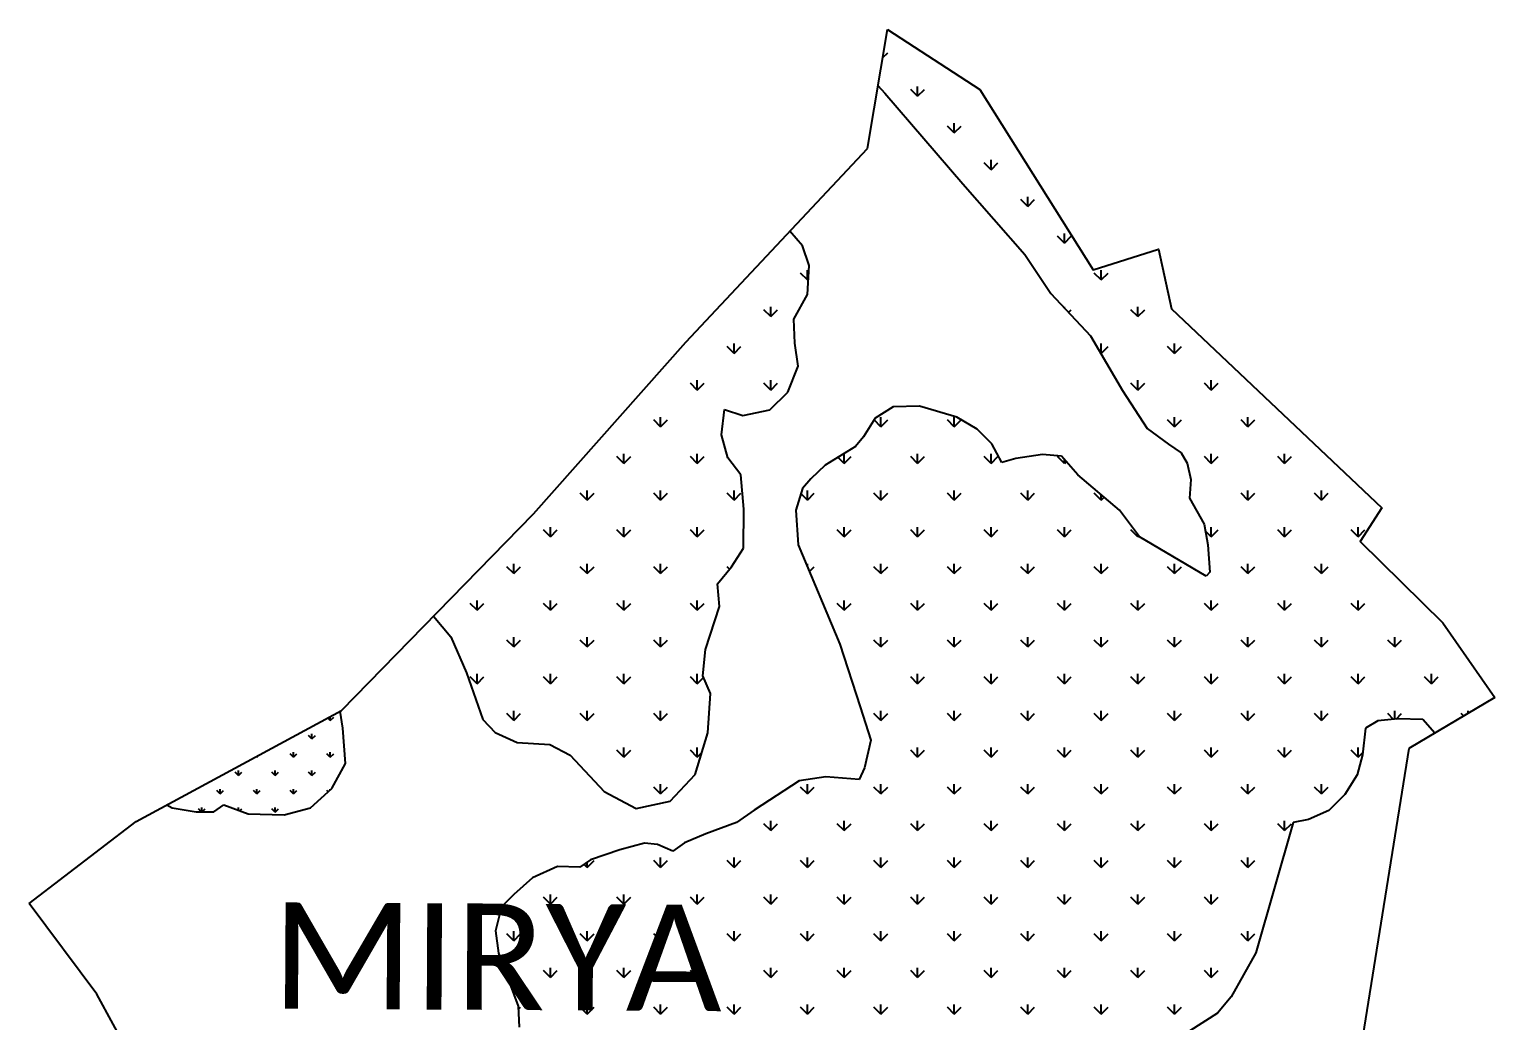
# Model space of a CAD drawing. Header units: metres. Extents: x 316780 to 318214, y 1881641 to 1883513.
# Drawn here: x 316780 to 318214, y 1882543 to 1883513 of the extents above; entities that cross this region are included whole.
import ezdxf

# ---------------------------------------------------------------- set-up
doc = ezdxf.new("R2010")
doc.units = ezdxf.units.M
for name, color, linetype in [('MANGROOVES', 112, 'Continuous'), ('village', 3, 'Continuous'), ('VILLAGE NAME', 250, 'Continuous')]:
    doc.layers.add(name, color=color, linetype=linetype)
doc.styles.get("Standard").update_dxf_attribs({"font": 'simplex.shx'})

msp = doc.modelspace()

# ---------------------------------------------------------------- linework, layer by layer
at = {"color": 3, "flags": 128}
msp.add_lwpolyline([(317620.3, 1883512.6), (317710.7, 1883453.9)], dxfattribs=at)
at = {"layer": 'MANGROOVES', "linetype": 'Continuous'}
for p, q in [((317615.6, 1883484.9), (317620.4, 1883489.7)), ((317649.6, 1883447.1), (317642.9, 1883453.8)), ((317649.6, 1883447.1), (317649.6, 1883456.6)), ((317649.6, 1883447.1), (317656.4, 1883453.8)), ((317685.5, 1883411.2), (317678.8, 1883417.9)), ((317685.5, 1883411.2), (317685.5, 1883420.7)), ((317685.5, 1883411.2), (317692.3, 1883417.9)), ((317721.5, 1883375.2), (317714.7, 1883382)), ((317721.5, 1883375.2), (317721.5, 1883384.8)), ((317721.5, 1883375.2), (317728.2, 1883382)), ((317757.4, 1883339.3), (317750.6, 1883346)), ((317757.4, 1883339.3), (317757.4, 1883348.8)), ((317757.4, 1883339.3), (317764.1, 1883346)), ((317793.3, 1883303.4), (317786.6, 1883310.1)), ((317793.3, 1883303.4), (317793.3, 1883312.9)), ((317793.3, 1883303.4), (317800, 1883310.1)), ((317541.9, 1883267.5), (317535.1, 1883274.2)), ((317541.9, 1883267.5), (317541.9, 1883277)), ((317829.2, 1883267.5), (317822.5, 1883274.2)), ((317829.2, 1883267.5), (317829.2, 1883277)), ((317829.2, 1883267.5), (317836, 1883274.2)), ((317541.9, 1883267.5), (317542.7, 1883268.3)), ((317505.9, 1883231.6), (317499.2, 1883238.3)), ((317505.9, 1883231.6), (317505.9, 1883241.1)), ((317505.9, 1883231.6), (317512.7, 1883238.3)), ((317793.3, 1883240.2), (317793.3, 1883241.1)), ((317797.4, 1883235.7), (317800, 1883238.3)), ((317865.1, 1883231.6), (317858.4, 1883238.3)), ((317865.1, 1883231.6), (317865.1, 1883241.1)), ((317865.1, 1883231.6), (317871.9, 1883238.3)), ((317470, 1883195.6), (317463.3, 1883202.4)), ((317470, 1883195.6), (317470, 1883205.2)), ((317470, 1883195.6), (317476.7, 1883202.4)), ((317829.2, 1883195.6), (317829.2, 1883205.2)), ((317829.2, 1883195.6), (317836, 1883202.4)), ((317901.1, 1883195.6), (317894.3, 1883202.4)), ((317901.1, 1883195.6), (317901.1, 1883205.2)), ((317901.1, 1883195.6), (317907.8, 1883202.4)), ((317829.2, 1883195.6), (317828.3, 1883196.5)), ((317434.1, 1883159.7), (317427.4, 1883166.4)), ((317434.1, 1883159.7), (317434.1, 1883169.2)), ((317434.1, 1883159.7), (317440.8, 1883166.4)), ((317505.9, 1883159.7), (317499.2, 1883166.4)), ((317505.9, 1883159.7), (317505.9, 1883169.2)), ((317505.9, 1883159.7), (317512.7, 1883166.4)), ((317865.1, 1883159.7), (317858.4, 1883166.4)), ((317865.1, 1883159.7), (317865.1, 1883169.2)), ((317865.1, 1883159.7), (317871.9, 1883166.4)), ((317937, 1883159.7), (317930.3, 1883166.4)), ((317937, 1883159.7), (317937, 1883169.2)), ((317937, 1883159.7), (317943.7, 1883166.4)), ((317398.2, 1883123.8), (317391.4, 1883130.5)), ((317398.2, 1883123.8), (317398.2, 1883133.3)), ((317398.2, 1883123.8), (317404.9, 1883130.5)), ((317613.7, 1883123.8), (317607.1, 1883130.4)), ((317613.7, 1883123.8), (317613.7, 1883133.3)), ((317613.7, 1883123.8), (317620.4, 1883130.5)), ((317685.5, 1883123.8), (317678.8, 1883130.5)), ((317685.5, 1883123.8), (317685.5, 1883133.3)), ((317685.5, 1883123.8), (317692.3, 1883130.5)), ((317901.1, 1883123.8), (317894.3, 1883130.5)), ((317901.1, 1883123.8), (317901.1, 1883133.3)), ((317901.1, 1883123.8), (317907.8, 1883130.5)), ((317972.9, 1883123.8), (317966.2, 1883130.5)), ((317972.9, 1883123.8), (317972.9, 1883133.3)), ((317972.9, 1883123.8), (317979.6, 1883130.5)), ((317362.3, 1883087.9), (317355.5, 1883094.6)), ((317362.3, 1883087.9), (317362.3, 1883097.4)), ((317362.3, 1883087.9), (317369, 1883094.6)), ((317434.1, 1883087.9), (317427.4, 1883094.6)), ((317434.1, 1883087.9), (317434.1, 1883097.4)), ((317434.1, 1883087.9), (317440.8, 1883094.6)), ((317577.8, 1883087.9), (317571.7, 1883094)), ((317577.8, 1883087.9), (317577.8, 1883097.4)), ((317577.8, 1883087.9), (317584.5, 1883094.6)), ((317649.6, 1883087.9), (317642.9, 1883094.6)), ((317649.6, 1883087.9), (317649.6, 1883097.4)), ((317649.6, 1883087.9), (317656.4, 1883094.6)), ((317721.5, 1883087.9), (317714.7, 1883094.6)), ((317721.5, 1883087.9), (317721.5, 1883097.4)), ((317721.5, 1883087.9), (317728.2, 1883094.6)), ((317793.3, 1883087.9), (317786.6, 1883094.6)), ((317793.3, 1883087.9), (317793.3, 1883091.7)), ((317793.3, 1883087.9), (317795.1, 1883089.7)), ((317937, 1883087.9), (317930.3, 1883094.6)), ((317937, 1883087.9), (317937, 1883097.4)), ((317937, 1883087.9), (317943.7, 1883094.6)), ((318008.8, 1883087.9), (318002.1, 1883094.6)), ((318008.8, 1883087.9), (318008.8, 1883097.4)), ((318008.8, 1883087.9), (318015.6, 1883094.6)), ((317326.3, 1883051.9), (317319.6, 1883058.7)), ((317326.3, 1883051.9), (317326.3, 1883061.5)), ((317326.3, 1883051.9), (317333.1, 1883058.7)), ((317398.2, 1883051.9), (317391.4, 1883058.7)), ((317398.2, 1883051.9), (317398.2, 1883061.5)), ((317398.2, 1883051.9), (317404.9, 1883058.7)), ((317470, 1883051.9), (317463.3, 1883058.7)), ((317470, 1883051.9), (317470, 1883061.5)), ((317470, 1883051.9), (317476.7, 1883058.7)), ((317541.9, 1883051.9), (317535.4, 1883058.4)), ((317541.9, 1883051.9), (317541.9, 1883061.5)), ((317541.9, 1883051.9), (317548.6, 1883058.7)), ((317613.7, 1883051.9), (317607, 1883058.7)), ((317613.7, 1883051.9), (317613.7, 1883061.5)), ((317613.7, 1883051.9), (317620.4, 1883058.7)), ((317685.5, 1883051.9), (317678.8, 1883058.7)), ((317685.5, 1883051.9), (317685.5, 1883061.5)), ((317685.5, 1883051.9), (317692.3, 1883058.7)), ((317757.4, 1883051.9), (317750.6, 1883058.7)), ((317757.4, 1883051.9), (317757.4, 1883061.5)), ((317757.4, 1883051.9), (317764.1, 1883058.7)), ((317829.2, 1883051.9), (317822.5, 1883058.7)), ((317829.2, 1883051.9), (317829.2, 1883057.4)), ((317972.9, 1883051.9), (317966.2, 1883058.7)), ((317972.9, 1883051.9), (317972.9, 1883061.5)), ((317972.9, 1883051.9), (317979.6, 1883058.7)), ((318044.8, 1883051.9), (318038, 1883058.7)), ((318044.8, 1883051.9), (318044.8, 1883061.5)), ((318044.8, 1883051.9), (318051.5, 1883058.7)), ((317829.2, 1883051.9), (317832.2, 1883054.9)), ((317290.4, 1883016), (317283.7, 1883022.8)), ((317290.4, 1883016), (317290.4, 1883025.5)), ((317290.4, 1883016), (317297.1, 1883022.8)), ((317362.3, 1883016), (317355.5, 1883022.8)), ((317362.3, 1883016), (317362.3, 1883025.5)), ((317362.3, 1883016), (317369, 1883022.8)), ((317434.1, 1883016), (317427.4, 1883022.8)), ((317434.1, 1883016), (317434.1, 1883025.5)), ((317434.1, 1883016), (317440.8, 1883022.8)), ((317577.8, 1883016), (317571, 1883022.8)), ((317577.8, 1883016), (317577.8, 1883025.5)), ((317577.8, 1883016), (317584.5, 1883022.8)), ((317649.6, 1883016), (317642.9, 1883022.8)), ((317649.6, 1883016), (317649.6, 1883025.5)), ((317649.6, 1883016), (317656.4, 1883022.8)), ((317721.5, 1883016), (317714.7, 1883022.8)), ((317721.5, 1883016), (317721.5, 1883025.5)), ((317721.5, 1883016), (317728.2, 1883022.8)), ((317793.3, 1883016), (317786.6, 1883022.8)), ((317793.3, 1883016), (317793.3, 1883025.5)), ((317793.3, 1883016), (317800, 1883022.8)), ((317865.1, 1883016), (317858.4, 1883022.8)), ((317865.1, 1883016), (317865.1, 1883018.3)), ((317865.1, 1883016), (317866.1, 1883017)), ((317937, 1883016), (317931.2, 1883021.8)), ((317937, 1883016), (317937, 1883025.5)), ((317937, 1883016), (317943.7, 1883022.8)), ((318008.8, 1883016), (318002.1, 1883022.8)), ((318008.8, 1883016), (318008.8, 1883025.5)), ((318008.8, 1883016), (318015.6, 1883022.8)), ((318080.7, 1883016), (318073.9, 1883022.8)), ((318080.7, 1883016), (318080.7, 1883025.5)), ((318080.7, 1883016), (318087.4, 1883022.8)), ((317254.5, 1882980.1), (317247.8, 1882986.8)), ((317254.5, 1882980.1), (317254.5, 1882989.6)), ((317254.5, 1882980.1), (317261.2, 1882986.8)), ((317326.3, 1882980.1), (317319.6, 1882986.8)), ((317326.3, 1882980.1), (317326.3, 1882989.6)), ((317326.3, 1882980.1), (317333.1, 1882986.8)), ((317398.2, 1882980.1), (317391.4, 1882986.8)), ((317398.2, 1882980.1), (317398.2, 1882989.6)), ((317398.2, 1882980.1), (317404.9, 1882986.8)), ((317465.7, 1882984.5), (317463.3, 1882986.8)), ((317541.9, 1882987), (317541.9, 1882989.6)), ((317543.9, 1882982.1), (317548.6, 1882986.8)), ((317613.7, 1882980.1), (317607, 1882986.8)), ((317613.7, 1882980.1), (317613.7, 1882989.6)), ((317613.7, 1882980.1), (317620.4, 1882986.8)), ((317685.5, 1882980.1), (317678.8, 1882986.8)), ((317685.5, 1882980.1), (317685.5, 1882989.6)), ((317685.5, 1882980.1), (317692.3, 1882986.8)), ((317757.4, 1882980.1), (317750.6, 1882986.8)), ((317757.4, 1882980.1), (317757.4, 1882989.6)), ((317757.4, 1882980.1), (317764.1, 1882986.8)), ((317829.2, 1882980.1), (317822.5, 1882986.8)), ((317829.2, 1882980.1), (317829.2, 1882989.6)), ((317829.2, 1882980.1), (317836, 1882986.8)), ((317901.1, 1882980.1), (317894.3, 1882986.8)), ((317901.1, 1882980.1), (317901.1, 1882989.6)), ((317901.1, 1882980.1), (317907.8, 1882986.8)), ((317972.9, 1882980.1), (317966.2, 1882986.8)), ((317972.9, 1882980.1), (317972.9, 1882989.6)), ((317972.9, 1882980.1), (317979.6, 1882986.8)), ((318044.8, 1882980.1), (318038, 1882986.8)), ((318044.8, 1882980.1), (318044.8, 1882989.6)), ((318044.8, 1882980.1), (318051.5, 1882986.8)), ((317218.6, 1882944.2), (317211.8, 1882950.9)), ((317218.6, 1882944.2), (317218.6, 1882953.7)), ((317218.6, 1882944.2), (317225.3, 1882950.9)), ((317290.4, 1882944.2), (317283.7, 1882950.9)), ((317290.4, 1882944.2), (317290.4, 1882953.7)), ((317290.4, 1882944.2), (317297.1, 1882950.9)), ((317362.3, 1882944.2), (317355.5, 1882950.9)), ((317362.3, 1882944.2), (317362.3, 1882953.7)), ((317362.3, 1882944.2), (317369, 1882950.9)), ((317434.1, 1882944.2), (317427.4, 1882950.9)), ((317434.1, 1882944.2), (317434.1, 1882953.7)), ((317434.1, 1882944.2), (317440.8, 1882950.9)), ((317577.8, 1882944.2), (317571, 1882950.9)), ((317577.8, 1882944.2), (317577.8, 1882953.7)), ((317577.8, 1882944.2), (317584.5, 1882950.9)), ((317649.6, 1882944.2), (317642.9, 1882950.9)), ((317649.6, 1882944.2), (317649.6, 1882953.7)), ((317649.6, 1882944.2), (317656.4, 1882950.9)), ((317721.5, 1882944.2), (317714.7, 1882950.9)), ((317721.5, 1882944.2), (317721.5, 1882953.7)), ((317721.5, 1882944.2), (317728.2, 1882950.9)), ((317793.3, 1882944.2), (317786.6, 1882950.9)), ((317793.3, 1882944.2), (317793.3, 1882953.7)), ((317793.3, 1882944.2), (317800, 1882950.9)), ((317865.1, 1882944.2), (317858.4, 1882950.9)), ((317865.1, 1882944.2), (317865.1, 1882953.7)), ((317865.1, 1882944.2), (317871.9, 1882950.9)), ((317937, 1882944.2), (317930.3, 1882950.9)), ((317937, 1882944.2), (317937, 1882953.7)), ((317937, 1882944.2), (317943.7, 1882950.9)), ((318008.8, 1882944.2), (318002.1, 1882950.9)), ((318008.8, 1882944.2), (318008.8, 1882953.7)), ((318008.8, 1882944.2), (318015.6, 1882950.9)), ((318080.7, 1882944.2), (318073.9, 1882950.9)), ((318080.7, 1882944.2), (318080.7, 1882953.7)), ((318080.7, 1882944.2), (318087.4, 1882950.9)), ((317254.5, 1882908.3), (317247.8, 1882915)), ((317254.5, 1882908.3), (317254.5, 1882917.8)), ((317254.5, 1882908.3), (317261.2, 1882915)), ((317326.3, 1882908.3), (317319.6, 1882915)), ((317326.3, 1882908.3), (317326.3, 1882917.8)), ((317326.3, 1882908.3), (317333.1, 1882915)), ((317398.2, 1882908.3), (317391.4, 1882915)), ((317398.2, 1882908.3), (317398.2, 1882917.8)), ((317398.2, 1882908.3), (317404.9, 1882915)), ((317613.7, 1882908.3), (317607, 1882915)), ((317613.7, 1882908.3), (317613.7, 1882917.8)), ((317613.7, 1882908.3), (317620.4, 1882915)), ((317685.5, 1882908.3), (317678.8, 1882915)), ((317685.5, 1882908.3), (317685.5, 1882917.8)), ((317685.5, 1882908.3), (317692.3, 1882915)), ((317757.4, 1882908.3), (317750.6, 1882915)), ((317757.4, 1882908.3), (317757.4, 1882917.8)), ((317757.4, 1882908.3), (317764.1, 1882915)), ((317829.2, 1882908.3), (317822.5, 1882915)), ((317829.2, 1882908.3), (317829.2, 1882917.8)), ((317829.2, 1882908.3), (317836, 1882915)), ((317901.1, 1882908.3), (317894.3, 1882915)), ((317901.1, 1882908.3), (317901.1, 1882917.8)), ((317901.1, 1882908.3), (317907.8, 1882915)), ((317972.9, 1882908.3), (317966.2, 1882915)), ((317972.9, 1882908.3), (317972.9, 1882917.8)), ((317972.9, 1882908.3), (317979.6, 1882915)), ((318044.8, 1882908.3), (318038, 1882915)), ((318044.8, 1882908.3), (318044.8, 1882917.8)), ((318044.8, 1882908.3), (318051.5, 1882915)), ((318116.6, 1882908.3), (318109.9, 1882915)), ((318116.6, 1882908.3), (318116.6, 1882917.8)), ((318116.6, 1882908.3), (318123.3, 1882915)), ((317218.6, 1882872.3), (317211.8, 1882879.1)), ((317218.6, 1882872.3), (317218.6, 1882881.9)), ((317218.6, 1882872.3), (317225.3, 1882879.1)), ((317290.4, 1882872.3), (317283.7, 1882879.1)), ((317290.4, 1882872.3), (317290.4, 1882881.9)), ((317290.4, 1882872.3), (317297.1, 1882879.1)), ((317362.3, 1882872.3), (317355.5, 1882879.1)), ((317362.3, 1882872.3), (317362.3, 1882881.9)), ((317362.3, 1882872.3), (317369, 1882879.1)), ((317434.1, 1882872.3), (317427.4, 1882879.1)), ((317434.1, 1882872.3), (317434.1, 1882881.9)), ((317434.1, 1882872.3), (317440.2, 1882878.4)), ((317584.1, 1882878.7), (317584.5, 1882879.1)), ((317649.6, 1882872.3), (317642.9, 1882879.1)), ((317649.6, 1882872.3), (317649.6, 1882881.9)), ((317649.6, 1882872.3), (317656.4, 1882879.1)), ((317721.5, 1882872.3), (317714.7, 1882879.1)), ((317721.5, 1882872.3), (317721.5, 1882881.9)), ((317721.5, 1882872.3), (317728.2, 1882879.1)), ((317793.3, 1882872.3), (317786.6, 1882879.1)), ((317793.3, 1882872.3), (317793.3, 1882881.9)), ((317793.3, 1882872.3), (317800, 1882879.1)), ((317865.1, 1882872.3), (317858.4, 1882879.1)), ((317865.1, 1882872.3), (317865.1, 1882881.9)), ((317865.1, 1882872.3), (317871.9, 1882879.1)), ((317937, 1882872.3), (317930.3, 1882879.1)), ((317937, 1882872.3), (317937, 1882881.9)), ((317937, 1882872.3), (317943.7, 1882879.1)), ((318008.8, 1882872.3), (318002.1, 1882879.1)), ((318008.8, 1882872.3), (318008.8, 1882881.9)), ((318008.8, 1882872.3), (318015.6, 1882879.1)), ((318080.7, 1882872.3), (318073.9, 1882879.1)), ((318080.7, 1882872.3), (318080.7, 1882881.9)), ((318080.7, 1882872.3), (318087.4, 1882879.1)), ((318152.5, 1882872.3), (318145.8, 1882879.1)), ((318152.5, 1882872.3), (318152.5, 1882881.9)), ((318152.5, 1882872.3), (318159.2, 1882879.1)), ((317254.5, 1882836.4), (317247.8, 1882843.2)), ((317254.5, 1882836.4), (317254.5, 1882845.9)), ((317254.5, 1882836.4), (317261.2, 1882843.2)), ((317326.3, 1882836.4), (317319.6, 1882843.2)), ((317326.3, 1882836.4), (317326.3, 1882845.9)), ((317326.3, 1882836.4), (317333.1, 1882843.2)), ((317398.2, 1882836.4), (317391.4, 1882843.2)), ((317398.2, 1882836.4), (317398.2, 1882845.9)), ((317398.2, 1882836.4), (317404.9, 1882843.2)), ((317613.7, 1882836.4), (317607, 1882843.2)), ((317613.7, 1882836.4), (317613.7, 1882845.9)), ((317613.7, 1882836.4), (317620.4, 1882843.2)), ((317685.5, 1882836.4), (317678.8, 1882843.2)), ((317685.5, 1882836.4), (317685.5, 1882845.9)), ((317685.5, 1882836.4), (317692.3, 1882843.2)), ((317757.4, 1882836.4), (317750.6, 1882843.2)), ((317757.4, 1882836.4), (317757.4, 1882845.9)), ((317757.4, 1882836.4), (317764.1, 1882843.2)), ((317829.2, 1882836.4), (317822.5, 1882843.2)), ((317829.2, 1882836.4), (317829.2, 1882845.9)), ((317829.2, 1882836.4), (317836, 1882843.2)), ((317901.1, 1882836.4), (317894.3, 1882843.2)), ((317901.1, 1882836.4), (317901.1, 1882845.9)), ((317901.1, 1882836.4), (317907.8, 1882843.2)), ((317972.9, 1882836.4), (317966.2, 1882843.2)), ((317972.9, 1882836.4), (317972.9, 1882845.9)), ((317972.9, 1882836.4), (317979.6, 1882843.2)), ((318044.8, 1882836.4), (318038, 1882843.2)), ((318044.8, 1882836.4), (318044.8, 1882845.9)), ((318044.8, 1882836.4), (318051.5, 1882843.2)), ((318115.5, 1882837.5), (318109.9, 1882843.2)), ((318116.6, 1882837.6), (318116.6, 1882845.9)), ((318117.9, 1882837.8), (318123.3, 1882843.2)), ((318184, 1882840.9), (318181.7, 1882843.2)), ((318188.4, 1882843.5), (318188.4, 1882845.9)), ((317074.9, 1882836.4), (317072.4, 1882838.9)), ((317074.9, 1882836.4), (317074.9, 1882840.3)), ((317074.9, 1882836.4), (317078.3, 1882839.8)), ((317056.9, 1882818.5), (317053.6, 1882821.8)), ((317056.9, 1882818.5), (317056.9, 1882823.2)), ((317056.9, 1882818.5), (317060.3, 1882821.8)), ((317003, 1882800.5), (317002.4, 1882801.1)), ((317003, 1882800.5), (317005.2, 1882802.7)), ((317003, 1882800.5), (317003, 1882801.5)), ((317039, 1882800.5), (317035.6, 1882803.9)), ((317039, 1882800.5), (317039, 1882805.3)), ((317039, 1882800.5), (317042.3, 1882803.9)), ((317074.9, 1882800.5), (317071.5, 1882803.9)), ((317074.9, 1882800.5), (317074.9, 1882805.3)), ((317074.9, 1882800.5), (317078.3, 1882803.9)), ((317362.3, 1882800.5), (317355.5, 1882807.2)), ((317362.3, 1882800.5), (317362.3, 1882810)), ((317362.3, 1882800.5), (317369, 1882807.2)), ((317434.1, 1882800.5), (317427.4, 1882807.2)), ((317434.1, 1882800.5), (317434.1, 1882810)), ((317434.1, 1882800.5), (317438.6, 1882805)), ((317649.6, 1882800.5), (317642.9, 1882807.2)), ((317649.6, 1882800.5), (317649.6, 1882810)), ((317649.6, 1882800.5), (317656.4, 1882807.2)), ((317721.5, 1882800.5), (317714.7, 1882807.2)), ((317721.5, 1882800.5), (317721.5, 1882810)), ((317721.5, 1882800.5), (317728.2, 1882807.2)), ((317793.3, 1882800.5), (317786.6, 1882807.2)), ((317793.3, 1882800.5), (317793.3, 1882810)), ((317793.3, 1882800.5), (317800, 1882807.2)), ((317865.1, 1882800.5), (317858.4, 1882807.2)), ((317865.1, 1882800.5), (317865.1, 1882810)), ((317865.1, 1882800.5), (317871.9, 1882807.2)), ((317937, 1882800.5), (317930.3, 1882807.2)), ((317937, 1882800.5), (317937, 1882810)), ((317937, 1882800.5), (317943.7, 1882807.2)), ((318008.8, 1882800.5), (318002.1, 1882807.2)), ((318008.8, 1882800.5), (318008.8, 1882810)), ((318008.8, 1882800.5), (318015.6, 1882807.2)), ((318080.7, 1882800.5), (318073.9, 1882807.2)), ((318080.7, 1882800.5), (318080.7, 1882810)), ((318080.7, 1882800.5), (318085.4, 1882805.2)), ((316985.1, 1882782.5), (316981.7, 1882785.9)), ((316985.1, 1882782.5), (316985.1, 1882787.3)), ((316985.1, 1882782.5), (316988.4, 1882785.9)), ((317021, 1882782.5), (317017.6, 1882785.9)), ((317021, 1882782.5), (317021, 1882787.3)), ((317021, 1882782.5), (317024.4, 1882785.9)), ((317056.9, 1882782.5), (317053.6, 1882785.9)), ((317056.9, 1882782.5), (317056.9, 1882787.3)), ((317056.9, 1882782.5), (317060.3, 1882785.9)), ((317398.2, 1882764.6), (317391.4, 1882771.3)), ((317398.2, 1882764.6), (317398.2, 1882774.1)), ((317398.2, 1882764.6), (317404.9, 1882771.3)), ((317541.9, 1882764.6), (317535.1, 1882771.3)), ((317541.9, 1882764.6), (317541.9, 1882774.1)), ((317541.9, 1882764.6), (317548.6, 1882771.3)), ((317613.7, 1882764.6), (317607, 1882771.3)), ((317613.7, 1882764.6), (317613.7, 1882774.1)), ((317613.7, 1882764.6), (317620.4, 1882771.3)), ((317685.5, 1882764.6), (317678.8, 1882771.3)), ((317685.5, 1882764.6), (317685.5, 1882774.1)), ((317685.5, 1882764.6), (317692.3, 1882771.3)), ((317757.4, 1882764.6), (317750.6, 1882771.3)), ((317757.4, 1882764.6), (317757.4, 1882774.1)), ((317757.4, 1882764.6), (317764.1, 1882771.3)), ((317829.2, 1882764.6), (317822.5, 1882771.3)), ((317829.2, 1882764.6), (317829.2, 1882774.1)), ((317829.2, 1882764.6), (317836, 1882771.3)), ((317901.1, 1882764.6), (317894.3, 1882771.3)), ((317901.1, 1882764.6), (317901.1, 1882774.1)), ((317901.1, 1882764.6), (317907.8, 1882771.3)), ((317972.9, 1882764.6), (317966.2, 1882771.3)), ((317972.9, 1882764.6), (317972.9, 1882774.1)), ((317972.9, 1882764.6), (317979.6, 1882771.3)), ((318044.8, 1882764.6), (318038, 1882771.3)), ((318044.8, 1882764.6), (318044.8, 1882774.1)), ((318044.8, 1882764.6), (318051.5, 1882771.3)), ((316967.1, 1882764.6), (316963.8, 1882767.9)), ((316967.1, 1882764.6), (316967.1, 1882769.3)), ((316967.1, 1882764.6), (316970.5, 1882767.9)), ((317003, 1882764.6), (316999.7, 1882767.9)), ((317003, 1882764.6), (317003, 1882769.3)), ((317003, 1882764.6), (317006.4, 1882767.9)), ((317039, 1882764.6), (317035.6, 1882767.9)), ((317039, 1882764.6), (317039, 1882769.3)), ((317039, 1882764.6), (317042.3, 1882767.9)), ((317072.9, 1882766.6), (317071.5, 1882767.9)), ((317074.9, 1882768.3), (317074.9, 1882769.3)), ((316948.7, 1882747.1), (316945.8, 1882750)), ((316949.2, 1882747.1), (316949.2, 1882751.4)), ((316949.6, 1882747.1), (316952.5, 1882750)), ((316981.9, 1882749.8), (316981.7, 1882750)), ((316985.1, 1882748.6), (316985.1, 1882751.4)), ((316986.5, 1882748.1), (316988.4, 1882750)), ((317021, 1882746.6), (317017.6, 1882750)), ((317021, 1882746.6), (317021, 1882751.4)), ((317021, 1882746.6), (317024.4, 1882750)), ((317505.9, 1882728.7), (317499.2, 1882735.4)), ((317505.9, 1882728.7), (317505.9, 1882738.2)), ((317505.9, 1882728.7), (317512.7, 1882735.4)), ((317577.8, 1882728.7), (317571, 1882735.4)), ((317577.8, 1882728.7), (317577.8, 1882738.2)), ((317577.8, 1882728.7), (317584.5, 1882735.4)), ((317649.6, 1882728.7), (317642.9, 1882735.4)), ((317649.6, 1882728.7), (317649.6, 1882738.2)), ((317649.6, 1882728.7), (317656.4, 1882735.4)), ((317721.5, 1882728.7), (317714.7, 1882735.4)), ((317721.5, 1882728.7), (317721.5, 1882738.2)), ((317721.5, 1882728.7), (317728.2, 1882735.4)), ((317793.3, 1882728.7), (317786.6, 1882735.4)), ((317793.3, 1882728.7), (317793.3, 1882738.2)), ((317793.3, 1882728.7), (317800, 1882735.4)), ((317865.1, 1882728.7), (317858.4, 1882735.4)), ((317865.1, 1882728.7), (317865.1, 1882738.2)), ((317865.1, 1882728.7), (317871.9, 1882735.4)), ((317937, 1882728.7), (317930.3, 1882735.4)), ((317937, 1882728.7), (317937, 1882738.2)), ((317937, 1882728.7), (317943.7, 1882735.4)), ((318008.8, 1882728.7), (318002.1, 1882735.4)), ((318008.8, 1882728.7), (318008.8, 1882738.2)), ((318008.8, 1882728.7), (318015.6, 1882735.4)), ((317326.3, 1882692.7), (317333.1, 1882699.5)), ((317326.3, 1882692.7), (317326.3, 1882698)), ((317398.2, 1882692.7), (317391.4, 1882699.5)), ((317398.2, 1882692.7), (317398.2, 1882702.3)), ((317398.2, 1882692.7), (317404.9, 1882699.5)), ((317470, 1882692.7), (317463.3, 1882699.5)), ((317470, 1882692.7), (317470, 1882702.3)), ((317470, 1882692.7), (317476.7, 1882699.5)), ((317541.9, 1882692.7), (317535.1, 1882699.5)), ((317541.9, 1882692.7), (317541.9, 1882702.3)), ((317541.9, 1882692.7), (317548.6, 1882699.5)), ((317613.7, 1882692.7), (317607, 1882699.5)), ((317613.7, 1882692.7), (317613.7, 1882702.3)), ((317613.7, 1882692.7), (317620.4, 1882699.5)), ((317685.5, 1882692.7), (317678.8, 1882699.5)), ((317685.5, 1882692.7), (317685.5, 1882702.3)), ((317685.5, 1882692.7), (317692.3, 1882699.5)), ((317757.4, 1882692.7), (317750.6, 1882699.5)), ((317757.4, 1882692.7), (317757.4, 1882702.3)), ((317757.4, 1882692.7), (317764.1, 1882699.5)), ((317829.2, 1882692.7), (317822.5, 1882699.5)), ((317829.2, 1882692.7), (317829.2, 1882702.3)), ((317829.2, 1882692.7), (317836, 1882699.5)), ((317901.1, 1882692.7), (317894.3, 1882699.5)), ((317901.1, 1882692.7), (317901.1, 1882702.3)), ((317901.1, 1882692.7), (317907.8, 1882699.5)), ((317972.9, 1882692.7), (317966.2, 1882699.5)), ((317972.9, 1882692.7), (317972.9, 1882702.3)), ((317972.9, 1882692.7), (317979.6, 1882699.5)), ((317326.3, 1882692.7), (317323.2, 1882695.8)), ((317290.4, 1882656.8), (317283.7, 1882663.5)), ((317290.4, 1882656.8), (317290.4, 1882666.3)), ((317290.4, 1882656.8), (317297.1, 1882663.5)), ((317362.3, 1882656.8), (317355.5, 1882663.5)), ((317362.3, 1882656.8), (317362.3, 1882666.3)), ((317362.3, 1882656.8), (317369, 1882663.5)), ((317434.1, 1882656.8), (317427.4, 1882663.5)), ((317434.1, 1882656.8), (317434.1, 1882666.3)), ((317434.1, 1882656.8), (317440.8, 1882663.5)), ((317505.9, 1882656.8), (317499.2, 1882663.5)), ((317505.9, 1882656.8), (317505.9, 1882666.3)), ((317505.9, 1882656.8), (317512.7, 1882663.5)), ((317577.8, 1882656.8), (317571, 1882663.5)), ((317577.8, 1882656.8), (317577.8, 1882666.3)), ((317577.8, 1882656.8), (317584.5, 1882663.5)), ((317649.6, 1882656.8), (317642.9, 1882663.5)), ((317649.6, 1882656.8), (317649.6, 1882666.3)), ((317649.6, 1882656.8), (317656.4, 1882663.5)), ((317721.5, 1882656.8), (317714.7, 1882663.5)), ((317721.5, 1882656.8), (317721.5, 1882666.3)), ((317721.5, 1882656.8), (317728.2, 1882663.5)), ((317793.3, 1882656.8), (317786.6, 1882663.5)), ((317793.3, 1882656.8), (317793.3, 1882666.3)), ((317793.3, 1882656.8), (317800, 1882663.5)), ((317865.1, 1882656.8), (317858.4, 1882663.5)), ((317865.1, 1882656.8), (317865.1, 1882666.3)), ((317865.1, 1882656.8), (317871.9, 1882663.5)), ((317937, 1882656.8), (317930.3, 1882663.5)), ((317937, 1882656.8), (317937, 1882666.3)), ((317937, 1882656.8), (317943.7, 1882663.5)), ((317254.5, 1882620.9), (317247.8, 1882627.6)), ((317254.5, 1882620.9), (317254.5, 1882630.4)), ((317254.5, 1882620.9), (317261.2, 1882627.6)), ((317326.3, 1882620.9), (317319.6, 1882627.6)), ((317326.3, 1882620.9), (317326.3, 1882630.4)), ((317326.3, 1882620.9), (317333.1, 1882627.6)), ((317398.2, 1882620.9), (317391.4, 1882627.6)), ((317398.2, 1882620.9), (317398.2, 1882630.4)), ((317398.2, 1882620.9), (317404.9, 1882627.6)), ((317470, 1882620.9), (317463.3, 1882627.6)), ((317470, 1882620.9), (317470, 1882630.4)), ((317470, 1882620.9), (317476.7, 1882627.6)), ((317541.9, 1882620.9), (317535.1, 1882627.6)), ((317541.9, 1882620.9), (317541.9, 1882630.4)), ((317541.9, 1882620.9), (317548.6, 1882627.6)), ((317613.7, 1882620.9), (317607, 1882627.6)), ((317613.7, 1882620.9), (317613.7, 1882630.4)), ((317613.7, 1882620.9), (317620.4, 1882627.6)), ((317685.5, 1882620.9), (317678.8, 1882627.6)), ((317685.5, 1882620.9), (317685.5, 1882630.4)), ((317685.5, 1882620.9), (317692.3, 1882627.6)), ((317757.4, 1882620.9), (317750.6, 1882627.6)), ((317757.4, 1882620.9), (317757.4, 1882630.4)), ((317757.4, 1882620.9), (317764.1, 1882627.6)), ((317829.2, 1882620.9), (317822.5, 1882627.6)), ((317829.2, 1882620.9), (317829.2, 1882630.4)), ((317829.2, 1882620.9), (317836, 1882627.6)), ((317901.1, 1882620.9), (317894.3, 1882627.6)), ((317901.1, 1882620.9), (317901.1, 1882630.4)), ((317901.1, 1882620.9), (317907.8, 1882627.6)), ((317972.9, 1882620.9), (317966.2, 1882627.6)), ((317972.9, 1882620.9), (317972.9, 1882630.4)), ((317972.9, 1882620.9), (317979.6, 1882627.6)), ((317290.4, 1882585), (317283.7, 1882591.7)), ((317290.4, 1882585), (317290.4, 1882594.5)), ((317290.4, 1882585), (317297.1, 1882591.7)), ((317362.3, 1882585), (317355.5, 1882591.7)), ((317362.3, 1882585), (317362.3, 1882594.5)), ((317362.3, 1882585), (317369, 1882591.7)), ((317434.1, 1882585), (317427.4, 1882591.7)), ((317434.1, 1882585), (317434.1, 1882594.5)), ((317434.1, 1882585), (317440.8, 1882591.7)), ((317505.9, 1882585), (317499.2, 1882591.7)), ((317505.9, 1882585), (317505.9, 1882594.5)), ((317505.9, 1882585), (317512.7, 1882591.7)), ((317577.8, 1882585), (317571, 1882591.7)), ((317577.8, 1882585), (317577.8, 1882594.5)), ((317577.8, 1882585), (317584.5, 1882591.7)), ((317649.6, 1882585), (317642.9, 1882591.7)), ((317649.6, 1882585), (317649.6, 1882594.5)), ((317649.6, 1882585), (317656.4, 1882591.7)), ((317721.5, 1882585), (317714.7, 1882591.7)), ((317721.5, 1882585), (317721.5, 1882594.5)), ((317721.5, 1882585), (317728.2, 1882591.7)), ((317793.3, 1882585), (317786.6, 1882591.7)), ((317793.3, 1882585), (317793.3, 1882594.5)), ((317793.3, 1882585), (317800, 1882591.7)), ((317865.1, 1882585), (317858.4, 1882591.7)), ((317865.1, 1882585), (317865.1, 1882594.5)), ((317865.1, 1882585), (317871.9, 1882591.7)), ((317937, 1882585), (317930.3, 1882591.7)), ((317937, 1882585), (317937, 1882594.5)), ((317937, 1882585), (317943.7, 1882591.7)), ((317258.9, 1882553.5), (317261.2, 1882555.8)), ((317326.3, 1882549.1), (317319.6, 1882555.8)), ((317326.3, 1882549.1), (317326.3, 1882558.6)), ((317326.3, 1882549.1), (317333.1, 1882555.8)), ((317398.2, 1882549.1), (317391.4, 1882555.8)), ((317398.2, 1882549.1), (317398.2, 1882558.6)), ((317398.2, 1882549.1), (317404.9, 1882555.8)), ((317470, 1882549.1), (317463.3, 1882555.8)), ((317470, 1882549.1), (317470, 1882558.6)), ((317470, 1882549.1), (317476.7, 1882555.8)), ((317541.9, 1882549.1), (317535.1, 1882555.8)), ((317541.9, 1882549.1), (317541.9, 1882558.6)), ((317541.9, 1882549.1), (317548.6, 1882555.8)), ((317613.7, 1882549.1), (317607, 1882555.8)), ((317613.7, 1882549.1), (317613.7, 1882558.6)), ((317613.7, 1882549.1), (317620.4, 1882555.8)), ((317685.5, 1882549.1), (317678.8, 1882555.8)), ((317685.5, 1882549.1), (317685.5, 1882558.6)), ((317685.5, 1882549.1), (317692.3, 1882555.8)), ((317757.4, 1882549.1), (317750.6, 1882555.8)), ((317757.4, 1882549.1), (317757.4, 1882558.6)), ((317757.4, 1882549.1), (317764.1, 1882555.8)), ((317829.2, 1882549.1), (317822.5, 1882555.8)), ((317829.2, 1882549.1), (317829.2, 1882558.6)), ((317829.2, 1882549.1), (317836, 1882555.8)), ((317901.1, 1882549.1), (317894.3, 1882555.8)), ((317901.1, 1882549.1), (317901.1, 1882558.6)), ((317901.1, 1882549.1), (317907.8, 1882555.8))]:
    msp.add_line(p, q, dxfattribs=at)
at = {"layer": 'MANGROOVES'}
for p, q in [((317610.9, 1883457.5), (317617.6, 1883450.2)), ((317617.6, 1883450.2), (317694, 1883361.3)), ((317694, 1883361.3), (317754.6, 1883292.2)), ((317537, 1883300.8), (317524.6, 1883315.1)), ((317543.5, 1883281.5), (317537, 1883300.8)), ((317754.6, 1883292.2), (317780.2, 1883254.2)), ((317541.8, 1883253.1), (317543.5, 1883281.5)), ((317528.7, 1883229), (317541.8, 1883253.1)), ((317780.2, 1883254.2), (317818.9, 1883212.6)), ((317529.4, 1883205.6), (317528.7, 1883229)), ((317532.7, 1883183), (317529.4, 1883205.6)), ((317818.9, 1883212.6), (317850.2, 1883159.3)), ((317522.8, 1883157.5), (317532.7, 1883183)), ((317505.1, 1883140.2), (317522.8, 1883157.5)), ((317850.2, 1883159.3), (317874.2, 1883122.2)), ((317625.9, 1883143.3), (317608.2, 1883132.1)), ((317651.6, 1883143.8), (317625.9, 1883143.3)), ((317688.1, 1883133.3), (317651.6, 1883143.8)), ((317457.8, 1883116), (317460.7, 1883140.8)), ((317460.7, 1883140.8), (317478.5, 1883134.8)), ((317478.5, 1883134.8), (317505.1, 1883140.2)), ((317608.2, 1883132.1), (317596.8, 1883114)), ((317707.9, 1883121.3), (317688.1, 1883133.3)), ((317463.8, 1883093.4), (317457.8, 1883116)), ((317596.8, 1883114), (317588.8, 1883104.6)), ((317722.3, 1883107.1), (317707.9, 1883121.3)), ((317874.2, 1883122.2), (317895.1, 1883106.8)), ((317588.8, 1883104.6), (317559.1, 1883086.1)), ((317732.1, 1883088.8), (317722.3, 1883107.1)), ((317895.1, 1883106.8), (317907.5, 1883098.4)), ((317476.8, 1883076.7), (317463.8, 1883093.4)), ((317559.1, 1883086.1), (317545.3, 1883072.9)), ((317745.8, 1883092.6), (317732.1, 1883088.8)), ((317771.9, 1883096.5), (317745.8, 1883092.6)), ((317790.4, 1883095), (317771.9, 1883096.5)), ((317806.4, 1883076.8), (317790.4, 1883095)), ((317907.5, 1883098.4), (317913.6, 1883088.2)), ((317913.6, 1883088.2), (317916.9, 1883072.2)), ((317479.7, 1883043.2), (317476.8, 1883076.7)), ((317545.3, 1883072.9), (317536.9, 1883063.5)), ((317847.1, 1883042.2), (317806.4, 1883076.8)), ((317916.9, 1883072.2), (317915.6, 1883053.9)), ((317536.9, 1883063.5), (317530.4, 1883042.1)), ((317479.4, 1883005), (317479.7, 1883043.2)), ((317530.4, 1883042.1), (317532.9, 1883008.4)), ((317866.8, 1883016.2), (317847.1, 1883042.2)), ((317915.6, 1883053.9), (317930, 1883028.6)), ((317930, 1883028.6), (317933.7, 1883008.2)), ((317931.9, 1882977.7), (317866.8, 1883016.2)), ((317467.6, 1882986.7), (317479.4, 1883005)), ((317532.9, 1883008.4), (317573.5, 1882911.2)), ((317933.7, 1883008.2), (317935.8, 1882981.4)), ((317453.7, 1882970.2), (317467.6, 1882986.7)), ((317935.8, 1882981.4), (317931.9, 1882977.7)), ((317455.8, 1882947.8), (317453.7, 1882970.2)), ((317442, 1882905.7), (317455.8, 1882947.8)), ((317175.8, 1882938.3), (317193, 1882918.2)), ((317193, 1882918.2), (317208.2, 1882883.1)), ((317439.5, 1882880.1), (317442, 1882905.7)), ((317573.5, 1882911.2), (317593.5, 1882849.9)), ((317208.2, 1882883.1), (317224.2, 1882837.5)), ((317446.9, 1882862.8), (317439.5, 1882880.1)), ((317444.5, 1882824.3), (317446.9, 1882862.8)), ((317087.1, 1882828.9), (317084.5, 1882845.5)), ((317593.5, 1882849.9), (317603.9, 1882817.2)), ((317089.7, 1882794.3), (317087.1, 1882828.9)), ((317224.2, 1882837.5), (317236.3, 1882824.6)), ((318087.9, 1882828.8), (318085.1, 1882802.7)), ((318100, 1882836), (318087.9, 1882828.8)), ((318119.7, 1882837.9), (318100, 1882836)), ((318144.1, 1882837.3), (318119.7, 1882837.9)), ((318155.7, 1882824.1), (318144.1, 1882837.3)), ((317236.3, 1882824.6), (317257.8, 1882814.8)), ((317257.8, 1882814.8), (317289.9, 1882812.8)), ((317289.9, 1882812.8), (317309.7, 1882802.4)), ((317431.9, 1882783.4), (317444.5, 1882824.3)), ((317603.9, 1882817.2), (317597.8, 1882790.2)), ((317309.7, 1882802.4), (317343, 1882767)), ((318085.1, 1882802.7), (318079.8, 1882783.1)), ((317076.4, 1882769.7), (317089.7, 1882794.3)), ((317597.8, 1882790.2), (317592.6, 1882778.5)), ((317055.5, 1882750.9), (317076.4, 1882769.7)), ((317407.4, 1882757.4), (317431.9, 1882783.4)), ((317533.7, 1882777.3), (317489.7, 1882748.8)), ((317559.8, 1882781.3), (317533.7, 1882777.3)), ((317592.6, 1882778.5), (317559.8, 1882781.3)), ((318079.8, 1882783.1), (318067.7, 1882763.9)), ((317343, 1882767), (317374.1, 1882750.4)), ((317374.1, 1882750.4), (317407.4, 1882757.4)), ((318067.7, 1882763.9), (318052.1, 1882748.2)), ((316915.1, 1882754), (316920.1, 1882750.9)), ((316920.1, 1882750.9), (316943.6, 1882747.1)), ((316943.6, 1882747.1), (316960.9, 1882747)), ((316960.9, 1882747), (316970.9, 1882754)), ((316970.9, 1882754), (316994.7, 1882745)), ((316994.7, 1882745), (317029.7, 1882744.1)), ((317029.7, 1882744.1), (317055.5, 1882750.9)), ((317489.7, 1882748.8), (317472.3, 1882736.7)), ((318052.1, 1882748.2), (318032.3, 1882739.4)), ((317472.3, 1882736.7), (317442.3, 1882725.6)), ((318017.3, 1882736.5), (317980.6, 1882609.1)), ((318032.3, 1882739.4), (318017.3, 1882736.5)), ((317382.3, 1882716.4), (317358.2, 1882709.7)), ((317395, 1882714.9), (317382.3, 1882716.4)), ((317410.3, 1882708.6), (317395, 1882714.9)), ((317421.5, 1882716.8), (317410.3, 1882708.6)), ((317442.3, 1882725.6), (317421.5, 1882716.8)), ((317329.5, 1882700.2), (317319.2, 1882692.9)), ((317358.2, 1882709.7), (317329.5, 1882700.2)), ((317297.3, 1882693.6), (317272.7, 1882682.5)), ((317319.2, 1882692.9), (317297.3, 1882693.6)), ((317272.7, 1882682.5), (317254.4, 1882666.1)), ((317254.4, 1882666.1), (317242.5, 1882654)), ((317242.5, 1882654), (317236.6, 1882630.7)), ((317236.6, 1882630.7), (317239.6, 1882608.7)), ((317239.6, 1882608.7), (317258.8, 1882556.9)), ((317980.6, 1882609.1), (317956.6, 1882566)), ((317258.8, 1882556.9), (317259.6, 1882536.3)), ((317956.6, 1882566), (317943.2, 1882549.9)), ((317943.2, 1882549.9), (317916.1, 1882532.6))]:
    msp.add_line(p, q, dxfattribs=at)
at = {"layer": 'village', "color": 3}
for p, q in [((317600.5, 1883396), (317620.3, 1883512.6)), ((317422.8, 1883206.4), (317600.5, 1883396)), ((317273.7, 1883038.5), (317422.8, 1883206.4)), ((317086, 1882846.3), (317273.7, 1883038.5)), ((318214.4, 1882858.9), (318130.5, 1882809)), ((316884.8, 1882737.6), (317086, 1882846.3)), ((318130.5, 1882809), (318053.2, 1882327.7)), ((316780.4, 1882657.2), (316884.8, 1882737.6)), ((316846.4, 1882568.6), (316780.4, 1882657.2)), ((317009.3, 1882269.7), (316846.4, 1882568.6))]:
    msp.add_line(p, q, dxfattribs=at)
msp.add_polyline3d([(317710.7, 1883453.9, 0), (317821.4, 1883277.4, 0), (317885.3, 1883297.5, 0), (317898.1, 1883239.1, 0), (318103.9, 1883044.3, 0), (318082.6, 1883011.6, 0), (318163.7, 1882931.9, 0), (318214.4, 1882858.9, 0)], dxfattribs=at)

# ---------------------------------------------------------------- texts
at = {"layer": 'VILLAGE NAME', "insert": (317018, 1882658.5), "char_height": 104.042, "attachment_point": 1, "rotation": 359.6762}
msp.add_mtext_dynamic_manual_height_columns('{\\fCalibri|b0|i0|c0|p34;MIRYA}', width=926.815, gutter_width=520.2, heights=[0], dxfattribs=at)

doc.saveas('drawing.dxf')
